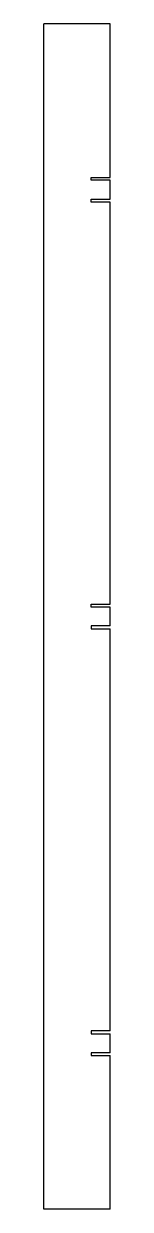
# Model space of a CAD drawing. Header units: millimetres. Extents: x -104 to -76, y -87 to 413.
import ezdxf

# ---------------------------------------------------------------- set-up
doc = ezdxf.new("R2010")
doc.units = ezdxf.units.MM
doc.layers.add('DV5_0', color=7, linetype='Continuous')

msp = doc.modelspace()

# ---------------------------------------------------------------- linework, layer by layer
at = {"layer": 'DV5_0', "color": 7, "linetype": 'Continuous'}
for p, q in [((-85.75, 412.88), (-103.75, 412.88)), ((-103.75, -87.12), (-103.75, 412.88)), ((-75.75, 412.88), (-85.75, 412.88)), ((-85.75, 412.88), (-85.75, 412.88)), ((-75.75, 348.08), (-75.75, 412.88)), ((-83.75, 348.08), (-75.75, 348.08)), ((-83.75, 346.88), (-83.75, 348.08)), ((-75.75, 346.88), (-83.75, 346.88)), ((-75.75, 338.88), (-75.75, 346.88)), ((-83.75, 338.88), (-75.75, 338.88)), ((-83.75, 337.68), (-83.75, 338.88)), ((-75.75, 337.68), (-83.75, 337.68)), ((-75.75, 168.08), (-75.75, 337.68)), ((-83.75, 168.08), (-75.75, 168.08)), ((-83.75, 166.88), (-83.75, 168.08)), ((-75.75, 166.88), (-83.75, 166.88)), ((-75.75, 158.88), (-75.75, 166.88)), ((-75.75, 158.88), (-83.75, 158.88)), ((-83.75, 158.88), (-83.75, 157.68)), ((-83.75, 157.68), (-75.75, 157.68)), ((-75.75, -11.92), (-75.75, 157.68)), ((-75.75, -11.92), (-83.75, -11.92)), ((-83.75, -11.92), (-83.75, -13.12)), ((-83.75, -13.12), (-75.75, -13.12)), ((-75.75, -21.12), (-75.75, -13.12)), ((-75.75, -21.12), (-83.75, -21.12)), ((-83.75, -21.12), (-83.75, -22.32)), ((-83.75, -22.32), (-75.75, -22.32)), ((-75.75, -87.12), (-75.75, -22.32)), ((-85.75, -87.12), (-103.75, -87.12)), ((-75.75, -87.12), (-85.75, -87.12)), ((-85.75, -87.12), (-85.75, -87.12))]:
    msp.add_line(p, q, dxfattribs=at)

doc.saveas('drawing.dxf')
